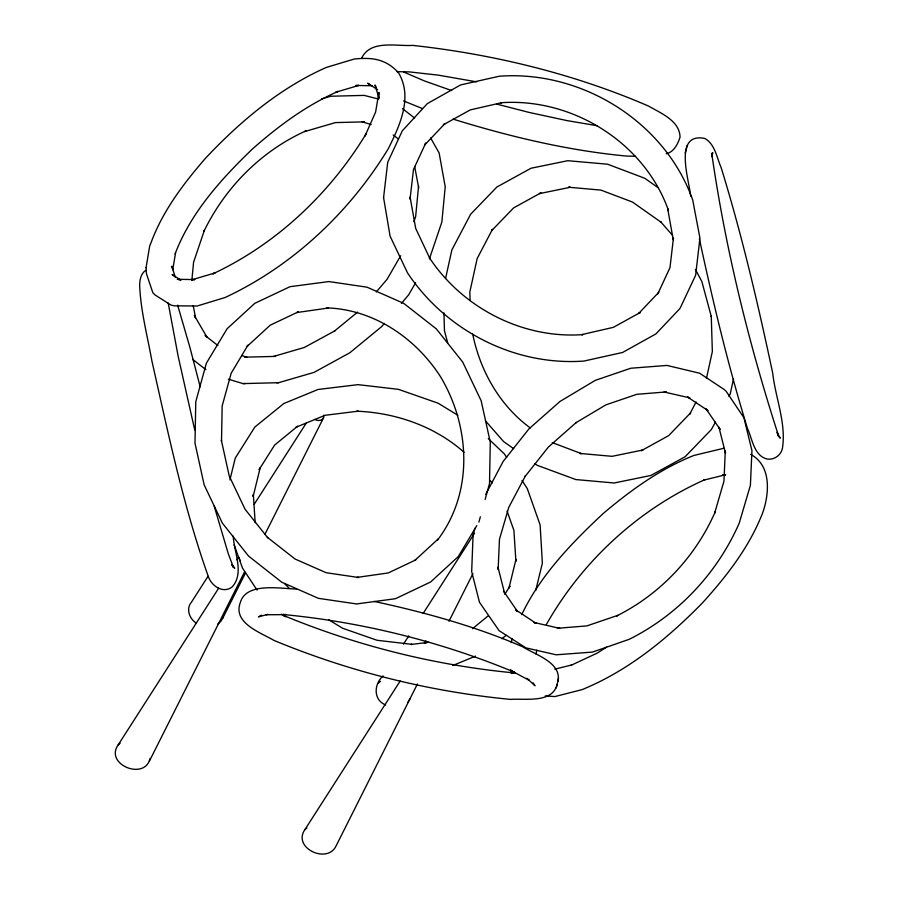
<?xml version="1.0" encoding="UTF-8"?>
<svg xmlns="http://www.w3.org/2000/svg" width="899" height="899" viewBox="0 0 899 899"><rect width="100%" height="100%" fill="white"/><g stroke="black" fill="none" stroke-linecap="round" stroke-linejoin="round"><path stroke-width="1.35" d="M699.355 238.819C713.165 302.626 728.28 366.241 747.541 428.643C752.294 438.813 753.924 455.636 766.959 458.996C774.005 460.288 781.242 455.197 782.445 448.14C786.355 423.137 775.421 397.774 772.691 373.029C758.003 303.974 741.956 235.088 721.144 167.585C716.818 157.808 715.087 144.2 704.805 138.446C673.508 132.007 688.859 179.654 690.252 193.465L690.792 196.218M191.858 280.319L193.588 262.216L204.376 230.29L203.938 231.313C225.244 187.385 261.272 150.953 305.952 130.883L304.66 131.569L335.428 122.601L364.376 121.859L362.05 121.815L371.208 124.556M418.586 185.868L415.653 216.569L413.922 221.682M172.732 269.711L175.586 252.72M445.589 278.409L451.86 249.922L470.66 214.209L496.877 187.026L531.017 168.237L567.741 160.707L607.578 164.202L644.774 178.283L658.046 187.655M706.468 378.277L712.345 351.565L711.266 316.212L711.379 316.808L701.838 281.488L695.421 269.464M733.517 378.951L730.235 393.886L728.954 396.347M218.704 588.126L118.117 745.001C104.408 764.453 144.773 780.984 150.021 758.554M217.727 624.131L220.716 621.535L222.705 618.287L223.559 614.613M264.947 534.309L323.573 417.72L323.741 415.203M511.239 642.571L512.172 638.526M535.961 654L536.849 650.146M296.535 589.025C280.466 588.778 246.225 581.878 240.303 602.532C232.515 623.119 260.879 632.66 274.038 640.448C349.295 671.632 429.508 691.668 510.61 699.4C524.994 698.253 552.334 703.636 557.088 684.487M557.773 681.644C562.617 662.597 534.444 654.483 522.993 646.898C475.268 626.232 424.856 612.354 374.096 601.409M556.301 687.859L558.549 678.284M229.908 479.931L235.257 458.119L254.833 427.059L283.792 403.55L317.988 389.481L358.027 384.648L398.426 389.334L438.038 403.168L457.861 415.248M535.703 590.441L542.378 563.179L540.108 524.892L527.264 488.562L522.004 480.482M687.241 145.481L685.162 153.088M478.897 522.105L480.358 516.79M485.123 499.518L489.517 483.583L490.281 442.196L481.156 400.763L462.749 362.117L436.318 328.877L403.662 303.323L367.017 287.186L328.877 281.567L289.995 286.691L254.777 303.334L227.087 328.776L206.388 363.174L195.768 401.741L194.993 443.162L204.163 484.876L222.401 523.162L248.573 556.088L281.702 582.17L318.381 598.329L356.555 603.948L395.448 598.712L430.632 581.979L458.31 556.537L476.785 525.645M711.794 156.021L712.738 152.661L711.682 156.64L711.705 153.235C725.448 248.854 748.743 343.452 778.41 435.363L777.399 433.385M474.998 528.163L473.088 534.703L471.683 571.573L479.47 602.274L499.102 630.66L525.848 647.864L556.2 654.798L592.419 652.101L629.176 639.324C678.104 614.927 717.29 573.202 739.214 523.184L750.395 485.359L751.946 450.624L743.911 417.709L726.032 391.144L724.088 389.447L699.658 373.231L667.002 365.432L630.828 368.23L595.307 380.344L559.998 401.448L528.96 428.857L503.159 461.445L485.685 494.461M429.441 258.777L441.858 222.042L445.219 186.778L439.117 152.931L430.621 137.963M175.069 253.979C190.802 212.591 221.165 179.025 252.664 148.796C278.465 126.017 306.402 105.318 338.058 91.406L335.788 92.215L358.836 85.405L355.937 85.472L372.119 85.742M657.742 294.007L669.98 267.632L673.452 237.965L673.261 239.831L667.687 208.714L668.339 210.141C644.268 142.244 571.888 97.463 500.552 102.767L501.923 102.643L470.244 109.914L443.342 124.77L444.938 123.612L424.755 144.908L425.744 143.076L413.495 169.462L410.034 199.14L410.113 197.274L415.698 228.425L429.969 258.721L429.396 257.721C462.603 308.009 522.645 339.013 583.024 334.608L581.653 334.63L613.365 327.348L640.29 312.47L638.638 313.537L658.821 292.231M521.712 614.635C540.513 575.191 571.539 543.108 603.139 513.576C630.615 490.258 660.203 468.952 693.848 455.467L723.807 448.275M546.322 624.614C581.81 561.639 638.425 509.284 704.58 479.808M149.448 761.015L244.64 571.73M222.705 618.287L245.393 573.169M417.428 683.982L336.226 845.644C327.528 864.759 292.096 847.881 304.896 829.631L400.179 681.015M448.949 621.31L472.908 573.674M696.096 401.977L689.735 414.124L690.657 412.821L668.665 435.633L641.324 450.714L642.931 449.994L612.107 456.321L579.911 453.444L581.35 453.613L552.289 442.623M715.458 422.125L711.334 429.565L685.105 456.759L650.91 475.459L614.186 482.988L575.832 479.56L537.242 465.322L534.995 463.738M400.651 255.777L387.132 279.207L376.333 291.894M415.608 282.769L408.618 294.894L401.426 303.356M323.573 417.72C322.067 420.99 317.527 421.193 314.819 419.361M383.075 675.936C373.86 683.982 373.063 699.95 385.66 704.985M407.876 702.276L409.865 699.029M504.788 594.329L509.958 586.137L508.98 587.968L515.981 559.358L515.902 561.313L513.913 530.41L507.081 511.104M361.589 58.334C370.298 39.41 396.583 46.512 412.72 45.388C493.54 54.277 573.82 73.752 648.55 106.071C660.394 112.959 679.824 120.713 680.037 137.154C677.925 143.952 673.857 152.133 666.238 153.763M208.017 576.338L191.375 602.285C185.677 608.96 189.532 619.04 196.432 623.198M254.147 504.384L306.323 423.002M236.853 559.819L238.359 557.47M403.494 644.089L408.787 635.84M423.159 613.433L474.582 533.219M424.384 643.279L425.901 640.92M384.334 323.449L381.637 326.629L349.801 352.79L314.043 372.377L278.656 382.693L243 383.603L228.357 379.209M145.75 270.296C140.862 273.633 139.716 279.769 139.648 285.298C140.671 310.829 147.402 335.844 151.897 360.937C168.293 433.61 183.486 507.025 208.602 577.293C212.063 586.305 223.233 593.789 232.077 587.002C244.73 573.36 233.886 552.121 233.268 536.164M118.117 745.001L120.118 743.271M378.535 683.015L380.535 681.285M304.896 829.631L306.885 827.9M357.544 312.122L334.192 331.315L334.9 330.821L304.379 347.452L273.566 356.442M472.514 628.704L488.179 615.849M501.912 638.751L506.126 635.29M606.533 647.156L597.284 653.079L570.607 665.541M261.463 615.186L258.474 616.871L267.801 614.354M415.743 559.953L414.866 560.403L438.094 539.052L437.24 540.456C473.84 492.776 470.424 426.317 440.285 376.355C415.248 337.642 373.388 309.29 326.472 307.874L328.09 308.065L296.816 312.537L298.423 311.818L270.217 325.18L247 346.52L247.944 345.194L231.178 373.242L222.165 405.955L221.514 441.094L221.39 440.42L229.245 476.032L245.067 509.25L267.778 537.816L267.34 537.321L295.063 559.021L326.191 572.73L358.577 577.495L356.959 577.416L388.222 572.955L415.192 560.178M452.68 665.541L475.492 656.146M321.606 98.912L330.787 96.238L364.162 95.384L378.479 99.036M703.467 480.201L725.662 474.751M554.739 669.159L571.674 665.002M428.845 642.268L410.989 644.493L412.192 644.369L377.086 640.29L342.654 628.266L328.697 619.759M724.673 474.818L722.695 474.93L725.426 475.211M244.562 357.173L275.532 356.397M243 383.603L245.337 383.547M276.69 382.749L278.656 382.693M266.025 614.77L285.747 614.624L283.005 614.489C362.252 622.041 440.656 641.616 514.194 672.092L511.722 670.924L529.185 680.341L526.814 678.206M515.206 672.834L511.273 672.868L514.026 672.89C434.992 665.361 356.802 645.83 283.466 615.433L285.893 616.703L281.252 614.197M396.942 71.662L409.18 71.886L438.229 75.134L476.616 81.854M635.537 156.302L626.221 156.044C567.325 150.459 509.497 136.558 453.062 119.118M545.232 695.938L554.953 696.556L582.035 689.634C628.412 670.766 667.687 638.369 702.434 602.926C725.875 577.046 747.721 549.154 761.138 516.633L762.183 514.183C769.308 494.888 772.117 465.94 750.699 454.388M597.105 125.725L566.763 120.556L529.286 112.465L496.787 104.104M180.373 280.038L177.272 279.297L194.836 279.589L191.937 279.758L215.052 272.936L212.816 273.858C276.341 244.18 329.719 193.768 365.983 134.018L365.016 136.007L375.613 112.06L378.917 92.417L378.917 97.564M241.651 355.543L246.888 357.117M451.691 90.574L424.395 80.921L403.775 72.044M422.384 108.543L403.516 100.913M370.399 84.922L367.657 83.225L377.569 89.642M180.957 280.196L172.136 274.498L173.417 275.802M530.309 427.924C499.9 405.82 480.021 370.691 472.717 334.08M513.677 448.691L503.586 441.566L485.606 421.013M402.516 108.644L414.585 118.039M393.178 134.962L398.549 139.143M205.028 335.496L217.918 345.531M192.701 359.409L205.86 369.646M206.118 336.451L206.972 337.192L194.353 315.538L195.51 317.695L193.229 305.57M527.837 679.15L535.006 685.78L533.163 682.892M488.281 438.611L504.395 453.939L506.688 457.4M464.086 452.287C434.779 426.283 395.807 412.753 356.881 411.203L358.094 411.191L325.067 415.293L295.996 427.25L297.591 426.227L274.611 445.095L259.081 469.671L260.159 467.885L253.158 496.484L253.349 494.54L255.17 522.724M284.983 584.148L289.029 587.991M232.313 565.774L234.751 568.269L231.852 564.505L233.504 567.46L228.357 553.953L214.22 506.238M777.893 435.566L780.253 438.139L776.882 432.397M672.542 235.347L660.574 221.671L661.068 222.222L632.491 202.05L600.937 190.105L568.561 187.217L570.224 187.295L539.411 193.622L540.973 192.802L513.632 207.883L491.618 230.706L492.45 229.335L477.178 258.541L469.829 291.973L470.076 300.142M240.404 561.122L238.932 557.414M503.552 591.137L517.577 611.601L515.723 609.825L536.22 623.434L533.916 622.456L559.672 628.334L557.402 628.289L586.878 625.906L617.748 615.377L616.557 616.006C660.405 594.149 695.511 556.762 715.166 511.936L714.671 513.071L723.953 481.223L725.291 451.084L725.527 453.265L718.919 427.205L720.088 429.374L706.063 408.921L708.007 410.618L687.488 396.998L689.836 397.875L664.058 391.998L666.316 391.93L636.795 394.313L605.881 404.865L575.663 422.878L576.259 422.463L548.323 447.129L525.106 476.459L525.398 475.931L508.767 507.362L499.473 539.254L498.136 569.449L498.001 567.258L504.631 593.362M490.506 480.853L492.045 483.179M257.069 590.059L242.494 568.089L234.122 544.805M376.467 87.945L375.018 85.012L379.108 98.598M177.654 305.177L189.925 347.396L200.207 386.873M175.226 277.252L171.889 266.149L172.541 269.206M447.691 342.811L444.477 330.877L443.926 312.841M194.735 429.98L178.227 356.6L168.214 303.075M414.641 166.405L418.709 187.992M510.756 669.575L511.464 673.531M425.71 642.055L425.823 643.336M383.581 197.611L390.076 236.122L407.449 272.757C445.589 330.517 514.554 366.118 583.901 361.061L622.58 352.475L655.922 333.9L679.959 308.514L695.624 275.296L699.939 238.066L692.713 199.971C664.968 121.713 581.552 70.1 499.35 76.224L460.636 84.922L427.34 103.599L402.303 130.827L387.716 162.27L383.581 197.611M146.076 267.621L146.47 273.79L152.819 292.658L155.1 294.996L171.012 305.087L174.114 305.829L197.196 305.997L225.11 297.502C292.894 265.834 349.857 212.04 388.548 148.279L389.503 146.279C400.46 124.062 412.675 96.53 398.515 72.763C385.84 58.896 372.355 57.21 354.262 59.031L326.258 67.447C279.859 88.068 240.381 121.23 205.804 157.932C183.542 183.553 162.618 211.04 150.841 243.202L149.751 245.742L146.076 267.621"/></g></svg>
